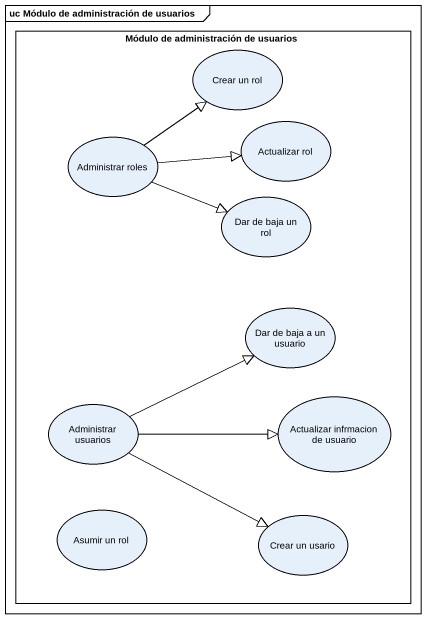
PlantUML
@startuml
mainframe uc Módulo de administración de usuarios
rectangle "Módulo de administración de usuarios" as Módulo_de_administración_de {
  usecase "Crear un rol" as Crear_un_rol
  usecase "Actualizar rol" as Actualizar_rol
  usecase "Administrar roles" as Administrar_roles
  usecase "Dar de baja un rol" as Dar_de_baja_un_rol
  usecase "Dar de baja a un usuario" as Dar_de_baja_a_un_usuario
  usecase "Administrar usuarios" as Administrar_usuarios
  usecase "Actualizar infrmacion de usuario" as Actualizar_infrmacion_de
  usecase "Asumir un rol" as Asumir_un_rol
  usecase "Crear un usario" as Crear_un_usario
}
Administrar_roles -up-|> Crear_un_rol
Administrar_roles -right-|> Actualizar_rol
Administrar_roles -right-|> Dar_de_baja_un_rol
Administrar_usuarios -right-|> Dar_de_baja_a_un_usuario
Administrar_usuarios -right-|> Actualizar_infrmacion_de
Administrar_usuarios -right-|> Crear_un_usario
@enduml
